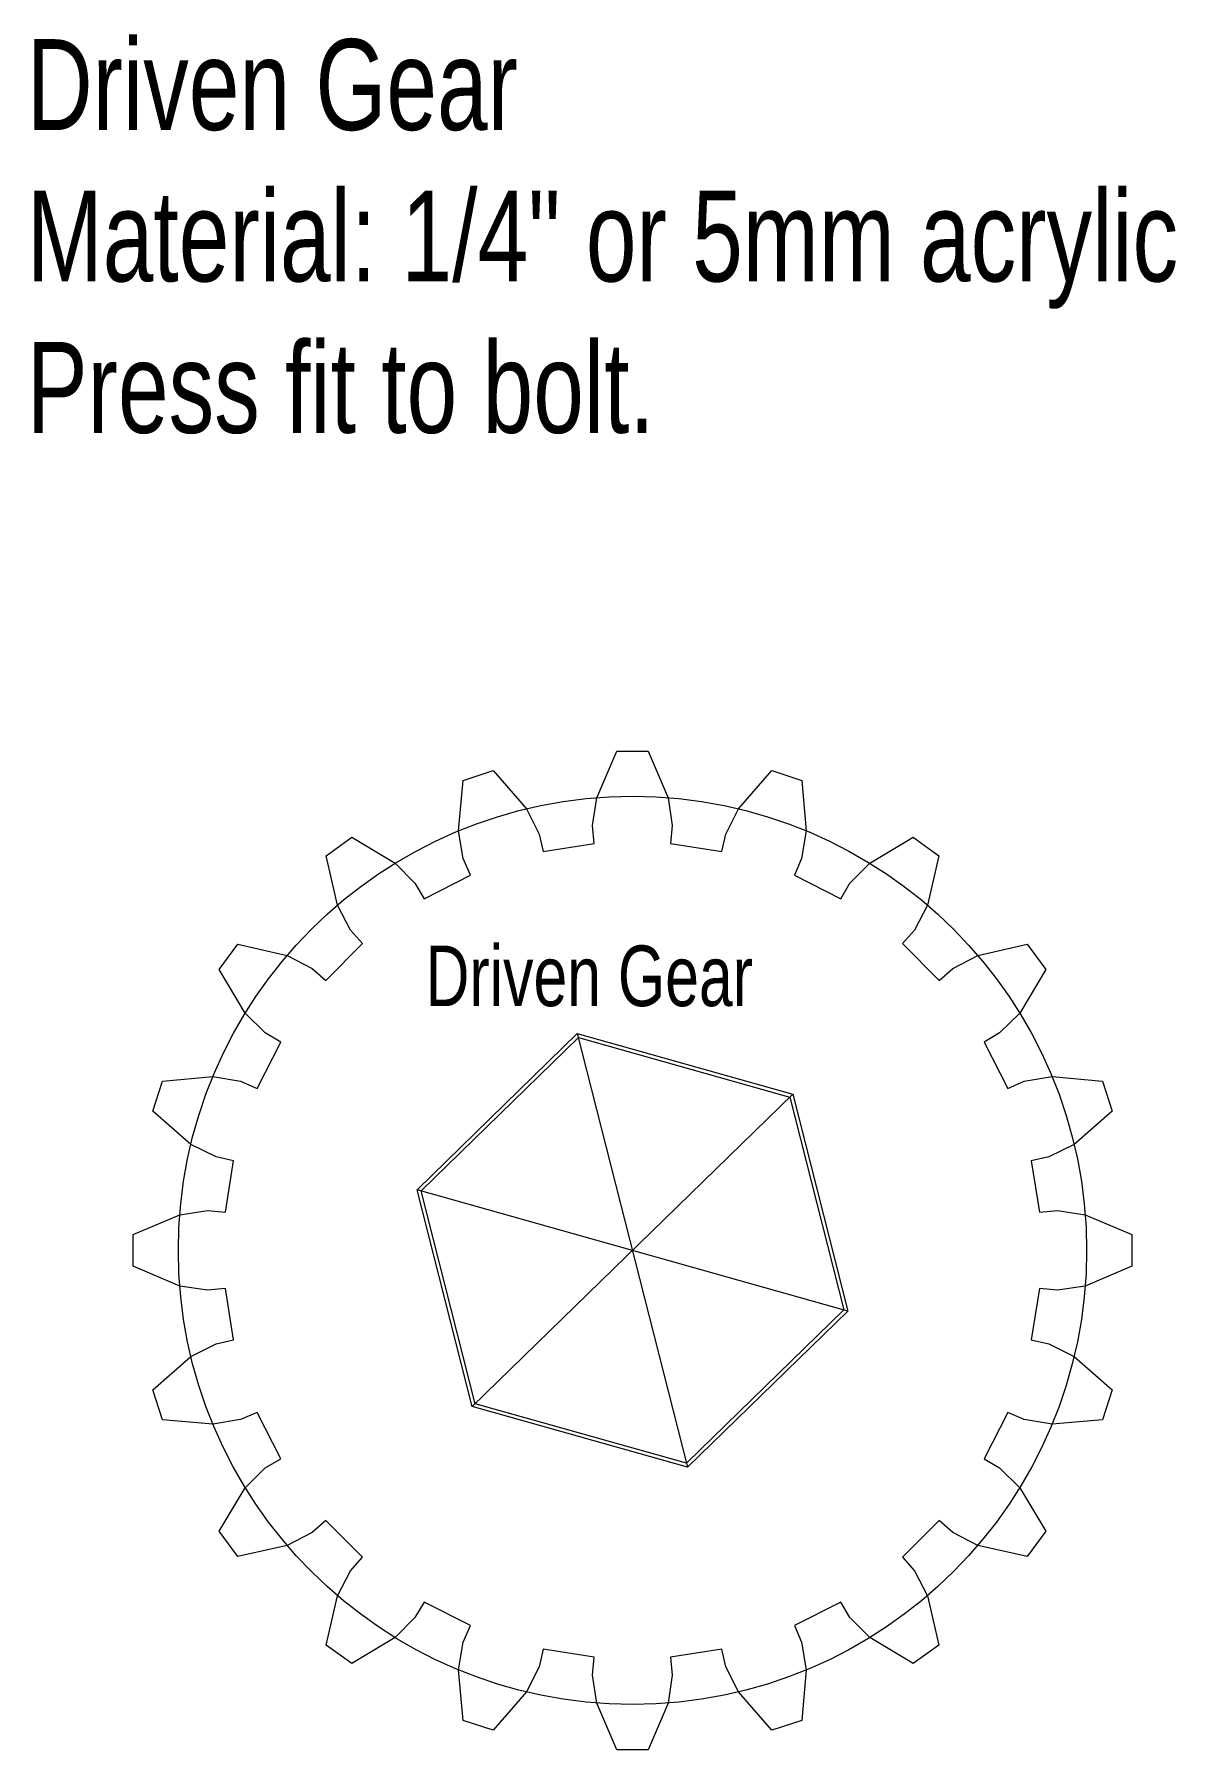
# Model space of a CAD drawing. Header units: millimetres. Extents: x 47.1 to 84.8, y 35.4 to 92.1.
import ezdxf

# ---------------------------------------------------------------- set-up
doc = ezdxf.new("R2010")
doc.units = ezdxf.units.MM
doc.layers.get('0').update_dxf_attribs({"linetype": 'CONTINUOUS', "lineweight": 0, "true_color": 0xffffff})
for name, color, linetype, lineweight, true_color in [('drawings', 7, 'CONTINUOUS', 0, 0x000000), ('Notes', 7, 'CONTINUOUS', 0, 0xffffff), ('Original Nut', 5, 'CONTINUOUS', 0, 0x0000ff), ('Text', 4, 'CONTINUOUS', 0, 0x00ffff)]:
    doc.layers.add(name, color=color, linetype=linetype, lineweight=lineweight, true_color=true_color)
doc.styles.get("Standard").update_dxf_attribs({"font": 'txt', "width": 0.75})

msp = doc.modelspace()

# ---------------------------------------------------------------- linework, layer by layer
at = {"color": 7, "lineweight": 0, "true_color": 0x000000}
for p, q in [((65.657, 66.884), (66.313, 68.422)), ((66.313, 68.422), (67.355, 68.422)), ((67.355, 68.422), (68.01, 66.884)), ((61.094, 65.789), (61.243, 67.454)), ((61.243, 67.454), (62.234, 67.776)), ((62.234, 67.776), (63.332, 66.516)), ((70.335, 66.516), (71.434, 67.776)), ((71.434, 67.776), (72.424, 67.454)), ((72.424, 67.454), (72.573, 65.789)), ((65.519, 65.965), (65.657, 66.884)), ((68.01, 66.884), (68.149, 65.965)), ((63.332, 66.516), (63.748, 65.684)), ((69.919, 65.684), (70.335, 66.516)), ((61.247, 64.872), (61.094, 65.789)), ((65.574, 65.372), (65.519, 65.965)), ((68.149, 65.965), (68.093, 65.372)), ((72.573, 65.789), (72.42, 64.872)), ((56.72, 64.967), (57.563, 65.579)), ((57.563, 65.579), (58.998, 64.721)), ((63.748, 65.684), (63.879, 65.104)), ((63.879, 65.104), (65.574, 65.372)), ((68.093, 65.372), (69.789, 65.104)), ((69.789, 65.104), (69.919, 65.684)), ((74.67, 64.721), (76.104, 65.579)), ((76.104, 65.579), (76.947, 64.967)), ((57.094, 63.337), (56.72, 64.967)), ((58.998, 64.721), (59.65, 64.058)), ((61.483, 64.325), (61.247, 64.872)), ((72.42, 64.872), (72.184, 64.325)), ((74.017, 64.058), (74.67, 64.721)), ((76.947, 64.967), (76.574, 63.337)), ((59.65, 64.058), (59.953, 63.546)), ((59.953, 63.546), (61.483, 64.325)), ((72.184, 64.325), (73.714, 63.546)), ((73.714, 63.546), (74.017, 64.058)), ((57.522, 62.512), (57.094, 63.337)), ((76.574, 63.337), (76.145, 62.512)), ((57.916, 62.065), (57.522, 62.512)), ((76.145, 62.512), (75.752, 62.065)), ((53.188, 61.204), (53.8, 62.047)), ((53.8, 62.047), (55.43, 61.673)), ((56.702, 60.851), (57.916, 62.065)), ((75.752, 62.065), (76.966, 60.851)), ((78.238, 61.673), (79.867, 62.047)), ((79.867, 62.047), (80.48, 61.204)), ((54.046, 59.769), (53.188, 61.204)), ((55.43, 61.673), (56.255, 61.245)), ((56.255, 61.245), (56.702, 60.851)), ((76.966, 60.851), (77.412, 61.245)), ((77.412, 61.245), (78.238, 61.673)), ((80.48, 61.204), (79.621, 59.769)), ((54.709, 59.117), (54.046, 59.769)), ((79.621, 59.769), (78.958, 59.117)), ((55.221, 58.814), (54.709, 59.117)), ((78.958, 59.117), (78.446, 58.814)), ((54.442, 57.284), (55.221, 58.814)), ((78.446, 58.814), (79.225, 57.284)), ((50.991, 56.533), (51.313, 57.524)), ((51.313, 57.524), (52.978, 57.672)), ((52.978, 57.672), (53.895, 57.52)), ((53.895, 57.52), (54.442, 57.284)), ((79.225, 57.284), (79.772, 57.52)), ((79.772, 57.52), (80.689, 57.672)), ((80.689, 57.672), (82.354, 57.524)), ((82.354, 57.524), (82.676, 56.533)), ((52.251, 55.434), (50.991, 56.533)), ((82.676, 56.533), (81.417, 55.434)), ((53.083, 55.019), (52.251, 55.434)), ((53.663, 54.888), (53.083, 55.019)), ((80.585, 55.019), (80.004, 54.888)), ((81.417, 55.434), (80.585, 55.019)), ((53.395, 53.193), (53.663, 54.888)), ((80.004, 54.888), (80.272, 53.193)), ((50.345, 52.454), (51.882, 53.11)), ((51.882, 53.11), (52.802, 53.248)), ((52.802, 53.248), (53.395, 53.193)), ((80.272, 53.193), (80.865, 53.248)), ((80.865, 53.248), (81.785, 53.11)), ((81.785, 53.11), (83.322, 52.454)), ((50.345, 51.412), (50.345, 52.454)), ((83.322, 52.454), (83.322, 51.412)), ((51.882, 50.757), (50.345, 51.412)), ((83.322, 51.412), (81.785, 50.757)), ((52.802, 50.618), (51.882, 50.757)), ((53.395, 50.674), (52.802, 50.618)), ((53.663, 48.978), (53.395, 50.674)), ((80.272, 50.674), (80.004, 48.978)), ((80.865, 50.618), (80.272, 50.674)), ((81.785, 50.757), (80.865, 50.618)), ((52.251, 48.432), (53.083, 48.848)), ((53.083, 48.848), (53.663, 48.978)), ((80.004, 48.978), (80.585, 48.848)), ((80.585, 48.848), (81.417, 48.432)), ((50.991, 47.333), (52.251, 48.432)), ((81.417, 48.432), (82.676, 47.333)), ((51.313, 46.343), (50.991, 47.333)), ((82.676, 47.333), (82.354, 46.343)), ((54.442, 46.583), (53.895, 46.347)), ((55.221, 45.053), (54.442, 46.583)), ((79.225, 46.583), (78.446, 45.053)), ((79.772, 46.347), (79.225, 46.583)), ((52.978, 46.194), (51.313, 46.343)), ((53.895, 46.347), (52.978, 46.194)), ((80.689, 46.194), (79.772, 46.347)), ((82.354, 46.343), (80.689, 46.194)), ((54.709, 44.75), (55.221, 45.053)), ((78.446, 45.053), (78.958, 44.75)), ((54.046, 44.097), (54.709, 44.75)), ((78.958, 44.75), (79.621, 44.097)), ((53.188, 42.663), (54.046, 44.097)), ((79.621, 44.097), (80.48, 42.663)), ((53.8, 41.82), (53.188, 42.663)), ((56.255, 42.622), (55.43, 42.193)), ((56.702, 43.015), (56.255, 42.622)), ((57.916, 41.801), (56.702, 43.015)), ((76.966, 43.015), (75.752, 41.801)), ((77.412, 42.622), (76.966, 43.015)), ((78.238, 42.193), (77.412, 42.622)), ((80.48, 42.663), (79.867, 41.82)), ((55.43, 42.193), (53.8, 41.82)), ((79.867, 41.82), (78.238, 42.193)), ((57.094, 40.529), (57.522, 41.355)), ((57.522, 41.355), (57.916, 41.801)), ((75.752, 41.801), (76.145, 41.355)), ((76.145, 41.355), (76.574, 40.529)), ((56.72, 38.9), (57.094, 40.529)), ((59.953, 40.321), (59.65, 39.809)), ((61.483, 39.541), (59.953, 40.321)), ((73.714, 40.321), (72.184, 39.541)), ((74.017, 39.809), (73.714, 40.321)), ((76.574, 40.529), (76.947, 38.9)), ((59.65, 39.809), (58.998, 39.146)), ((74.67, 39.146), (74.017, 39.809)), ((58.998, 39.146), (57.563, 38.287)), ((61.247, 38.995), (61.483, 39.541)), ((72.184, 39.541), (72.42, 38.995)), ((76.104, 38.287), (74.67, 39.146)), ((57.563, 38.287), (56.72, 38.9)), ((61.094, 38.078), (61.247, 38.995)), ((63.879, 38.763), (63.748, 38.182)), ((65.574, 38.495), (63.879, 38.763)), ((69.789, 38.763), (68.093, 38.495)), ((69.919, 38.182), (69.789, 38.763)), ((72.42, 38.995), (72.573, 38.078)), ((76.947, 38.9), (76.104, 38.287)), ((61.243, 36.413), (61.094, 38.078)), ((63.748, 38.182), (63.332, 37.35)), ((65.519, 37.902), (65.574, 38.495)), ((68.093, 38.495), (68.149, 37.902)), ((70.335, 37.35), (69.919, 38.182)), ((72.573, 38.078), (72.424, 36.413)), ((65.657, 36.982), (65.519, 37.902)), ((68.149, 37.902), (68.01, 36.982)), ((63.332, 37.35), (62.234, 36.09)), ((66.313, 35.445), (65.657, 36.982)), ((68.01, 36.982), (67.355, 35.445)), ((71.434, 36.09), (70.335, 37.35)), ((62.234, 36.09), (61.243, 36.413)), ((72.424, 36.413), (71.434, 36.09)), ((67.355, 35.445), (66.313, 35.445))]:
    msp.add_line(p, q, dxfattribs=at)
at = {"lineweight": 0}
for p, q in [((59.854, 53.899), (65.046, 58.961)), ((65.046, 58.961), (72.026, 56.996)), ((72.026, 56.996), (73.814, 49.968)), ((61.642, 46.871), (59.854, 53.899)), ((73.814, 49.968), (68.622, 44.906)), ((68.622, 44.906), (61.642, 46.871))]:
    msp.add_line(p, q, dxfattribs=at)
at = {"layer": 'drawings'}
for p, q in [((65.011, 59.095), (68.656, 44.771)), ((72.125, 57.092), (61.542, 46.774)), ((73.947, 49.931), (59.72, 53.936))]:
    msp.add_line(p, q, dxfattribs=at)
at = {"layer": 'drawings', "color": 7, "true_color": 0x000000}
msp.add_circle((66.834, 51.933), 14.997, dxfattribs=at)
at = {"layer": 'Original Nut'}
for p, q in [((59.72, 53.936), (65.011, 59.095)), ((65.011, 59.095), (72.125, 57.092)), ((72.125, 57.092), (73.947, 49.931)), ((61.542, 46.774), (59.72, 53.936)), ((73.947, 49.931), (68.656, 44.771)), ((68.656, 44.771), (61.542, 46.774))]:
    msp.add_line(p, q, dxfattribs=at)

# ---------------------------------------------------------------- texts
at = {"layer": 'Notes', "insert": (46.834, 91.933), "char_height": 3, "width": 100, "attachment_point": 1}
msp.add_mtext('Driven\\~Gear\\PMaterial:\\~1/4"\\~or\\~5mm\\~acrylic\\PPress\\~fit\\~to\\~bolt.', dxfattribs=at)
at = {"layer": 'Text', "insert": (60, 62), "char_height": 2, "width": 100, "attachment_point": 1}
msp.add_mtext('Driven\\~Gear', dxfattribs=at)

doc.saveas('drawing.dxf')
